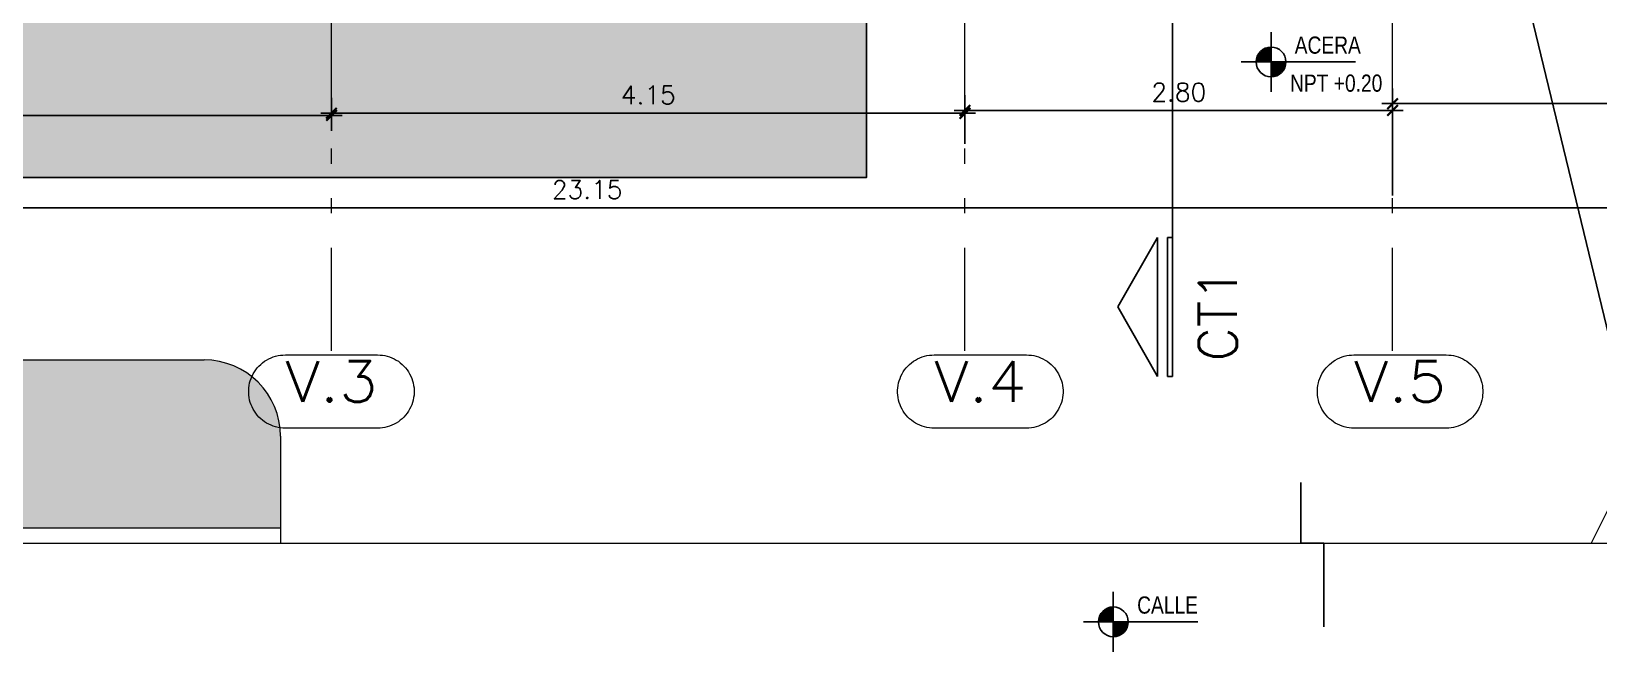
# Model space of a CAD drawing. Header units: metres. Extents: x 219 to 707, y -561 to -17.
# Drawn here: x 349.53 to 359.8, y -90.21 to -86.15 of the extents above; entities that cross this region are included whole.
import ezdxf
from ezdxf.enums import TextEntityAlignment as Align

# ---------------------------------------------------------------- set-up
doc = ezdxf.new("R2010")
doc.units = ezdxf.units.M
doc.linetypes.add('CYPE_RAYAPUNTOPUNTO', pattern=[0.45, 0.225, -0.075, 0, -0.075, 0, -0.075])
for name, color, linetype in [('3', 3, 'Continuous'), ('A-Pisos', 1, 'Continuous'), ('A-Texto', 3, 'Continuous'), ('CT-75-NIVEL', 1, 'Continuous'), ('Dr Ejes en bloque', 4, 'Continuous'), ('TCOTA', 1, 'Continuous')]:
    doc.layers.add(name, color=color, linetype=linetype)
doc.layers.add('4', color=7, linetype='Continuous', true_color=0x8c8c8c)
doc.layers.add('COTAS_REF_LINEAS', color=2, linetype='Continuous', lineweight=0)
doc.layers.add('COTAS_REPLANTEO', color=7, linetype='CYPE_RAYAPUNTOPUNTO', lineweight=0)
doc.styles.add('CYPETXT', font='romans', dxfattribs={"height": 0.2})
doc.styles.add('ROMANS', font='arial.ttf', dxfattribs={"width": 1.02, "height": 1.2})
doc.styles.add('T12', font='romans.shx', dxfattribs={"height": 0.12})
doc.styles.add('T25', font='romans.shx', dxfattribs={"height": 0.25})
doc.dimstyles.new('DIM50', dxfattribs={"dimtxt": 0.12, "dimasz": 0.07, "dimexe": 0.1, "dimexo": 0.05, "dimgap": 0.06, "dimtad": 1, "dimzin": 4, "dimdsep": 46, "dimtxsty": 'T12', "dimblk1": 'COTA1', "dimblk2": 'COTA1', "dimsah": 1, "dimcen": 0.07, "dimclrt": 3, "dimadec": 0, "dimazin": 0, "dimtfac": 1, "dimtmove": 2, "dimatfit": 0, "dimldrblk": 'COTA1', "dimfxl": 1, "dimtolj": 1, "dimtzin": 4, "dimarcsym": 0})

# ---------------------------------------------------------------- blocks, each defined once
blk = doc.blocks.new('Flecha2')
for p, q in [((-0.35, -0.2), (0, 0)), ((0.35, -0.2), (0, 0)), ((-0.35, -0.2), (0.35, -0.2)), ((0.35, -0.25), (-0.35, -0.25)), ((-0.35, -0.25), (-0.35, -0.275)), ((-0.35, -0.275), (0.35, -0.275)), ((0.35, -0.275), (0.35, -0.25))]:
    blk.add_line(p, q)
blk = doc.blocks.new('NIVELpl')
for p, q in [((0, 0.261), (0, -0.261)), ((-0.261, 0), (0.738, 0))]:
    blk.add_line(p, q)
at = {"const_width": 0.13}
for points in [[(0, 0.065, 0.414214), (-0.065, 0, 1)], [(0, -0.065, 0.414214), (0.065, 0, 1)]]:
    blk.add_lwpolyline(points, format="xyb", dxfattribs=at)
blk.add_circle((0, 0), 0.13)
at = {"style": 'ROMANS', "width": 0.8}
for tag, p in [('NIVEL', (0.724, 0.072)), ('DESCR', (0.724, -0.26))]:
    blk.add_attdef(tag, text='', height=0.15, dxfattribs=at).set_placement(p, align=Align.RIGHT)
blk = doc.blocks.new('A$C3632c70e')
h = blk.add_hatch()
h.set_pattern_fill('AR-CONC', color=256, scale=0.002)
h.set_pattern_definition([(50, (-337.07613, 70.3246), (0.36436934, -0.03187817), [0.0381, -0.4191]), (355, (-337.07613, 70.3246), (-0.07048684, 0.3821137), [0.03048, -0.33528117]), (100.45144, (-337.04576, 70.32194), (0.2938825, 0.3502355), [0.03238, -0.3561805]), (46.1842, (-337.07613, 70.4262), (0.5421581, -0.08408466), [0.05715, -0.62865]), (96.63556, (-337.03095, 70.4192), (0.4748083, 0.49485225), [0.04857005, -0.5342712]), (351.18415, (-337.0761, 70.4262), (0.4748083, 0.49485225), [0.0457199, -0.5029195]), (21, (-337.02533, 70.4008), (0.30322878, -0.2045304), [0.0381, -0.4191]), (326, (-337.02533, 70.4008), (0.12360406, 0.36837593), [0.03048, -0.33528]), (71.45144, (-337.00006, 70.38375), (0.42683284, 0.16384554), [0.03238, -0.35617988]), (37.5, (-337.07613, 70.3246), (0.006177207, 0.16911008), [0, -0.331216, 0, -0.34036, 0, -0.33655]), (7.5, (-337.07613, 70.3246), (0.133639325, 0.20036115), [0, -0.194056, 0, -0.323596, 0, -0.12827]), (327.5, (-337.18941, 70.3246), (0.27118119, -0.01145749), [0, -0.127, 0, -0.39624, 0, -0.52578]), (317.5, (-337.2402, 70.3246), (0.29625836, 0.05085298), [0, -0.1651, 0, -0.263144, 0, -0.37338])])
edge = h.paths.add_edge_path()
edge.add_line((0.044, -9.903), (-0.801, -9.903))
edge.add_line((-0.801, -9.903), (-0.801, -14.779))
edge.add_arc((1.199, -14.779), 2, 180, 270)
edge.add_line((1.199, -16.779), (17.924, -16.779))
edge.add_line((17.924, -16.779), (17.925, -15.705))
edge.add_line((17.925, -15.705), (0.047, -15.818))
edge.add_line((0.047, -15.818), (0.041, -9.903))
edge.add_line((0.041, -9.903), (0.044, -9.903))
at = {"lineweight": 0}
h = blk.add_hatch(dxfattribs=at)
h.set_pattern_fill('AR-CONC', color=256, scale=0.002)
h.set_pattern_definition([(50, (-337.05642, 204.4746), (0.36436934, -0.03187817), [0.0381, -0.4191]), (355, (-337.05642, 204.4746), (-0.07048684, 0.3821137), [0.03048, -0.33528117]), (100.45144, (-337.02606, 204.47194), (0.2938825, 0.3502355), [0.03238002, -0.3561805]), (46.1842, (-337.0564, 204.5762), (0.5421581, -0.08408466), [0.05715, -0.62865]), (96.63556, (-337.01124, 204.5692), (0.4748083, 0.49485225), [0.04857005, -0.5342712]), (351.18415, (-337.0564, 204.5762), (0.4748083, 0.49485225), [0.0457199, -0.5029195]), (21, (-337.00562, 204.5508), (0.30322878, -0.2045304), [0.0381, -0.4191]), (326, (-337.00562, 204.5508), (0.12360406, 0.36837593), [0.03048, -0.33528]), (71.451445, (-336.98035, 204.53375), (0.42683284, 0.16384554), [0.03238002, -0.35617988]), (37.5, (-337.05642, 204.47459), (0.006177207, 0.169110078), [0, -0.331216, 0, -0.34036, 0, -0.33655]), (7.5, (-337.05642, 204.4746), (0.133639325, 0.20036115), [0, -0.194056, 0, -0.323596, 0, -0.12827]), (327.5, (-337.1697, 204.47459), (0.27118119, -0.01145749), [0, -0.127, 0, -0.39624, 0, -0.52578]), (317.5, (-337.2205, 204.4746), (0.29625836, 0.05085298), [0, -0.1651, 0, -0.263144, 0, -0.37338])])
edge = h.paths.add_edge_path()
edge.add_line((3.086, -17.973), (3.086, -19.073))
edge.add_line((3.086, -19.073), (14.086, -19.073))
edge.add_line((14.086, -19.073), (14.086, -18.473))
edge.add_arc((13.586, -18.473), 0.5, 0, 90)
edge.add_line((13.586, -17.973), (3.086, -17.973))
h.paths.add_polyline_path([(11.35, -18.778), (11.35, -18.369), (11.17, -18.369), (11.17, -18.778)], flags=16)
h.paths.add_polyline_path([(2.784, -18.556), (4.298, -18.556), (4.298, -18.376), (2.784, -18.376)])
for p, q in [((2.686, -17.973), (13.586, -17.973)), ((14.086, -18.473), (14.086, -19.173)), ((22.97, -18.573), (22.67, -19.173)), ((2.778, -19.073), (14.086, -19.073)), ((22.72, -19.073), (22.72, -19.073)), ((-0.293, -19.173), (33.655, -19.173))]:
    blk.add_line(p, q, dxfattribs=at)
blk.add_lwpolyline([(0.044, -9.903), (-0.801, -9.903), (-0.801, -14.779, 0.414214), (1.199, -16.779), (17.924, -16.779), (17.925, -15.705), (0.047, -15.818), (0.041, -9.903)], format="xyb", close=True)
blk.add_arc((13.586, -18.473), 0.5, 0, 90, dxfattribs=at)
ref = blk.add_blockref('NIVELpl', (19.541, -19.688), dxfattribs=dict(xscale=0.75, yscale=0.75, zscale=0.75))
ref.add_attrib('NIVEL', 'CALLE', (19.697, -19.634), dxfattribs={"height": 0.1125, "style": 'ROMANS', "width": 0.8})
blk = doc.blocks.new('COTA1')
for p, q in [((-1.5, 0), (1, 0)), ((0, 1), (0, -1))]:
    blk.add_line(p, q)
at = {"const_width": 0.2}
blk.add_lwpolyline([(-0.5, -0.5), (0.5, 0.5)], dxfattribs=at)
blk = doc.blocks.new('*D848')
at = {"layer": 'Defpoints', "color": 0, "transparency": 16777216}
for p in [(125.778, 127.488), (125.778, 127.368), (129.927, 127.368)]:
    blk.add_point(p, dxfattribs=at)
at = {"layer": 'TCOTA', "color": 0, "lineweight": -2, "transparency": 16777216}
for p, q in [((125.778, 127.418), (125.778, 127.588)), ((129.927, 127.418), (129.927, 127.588)), ((129.857, 127.488), (125.848, 127.488))]:
    blk.add_line(p, q, dxfattribs=at)
at = {"layer": 'TCOTA', "color": 0, "lineweight": -2, "transparency": 16777216, "xscale": 0.07, "yscale": 0.07, "zscale": 0.07, "rotation": 180}
blk.add_blockref('COTA1', (125.778, 127.488), dxfattribs=at)
at = {"layer": 'TCOTA', "color": 0, "lineweight": -2, "transparency": 16777216, "xscale": 0.07, "yscale": 0.07, "zscale": 0.07}
blk.add_blockref('COTA1', (129.927, 127.488), dxfattribs=at)
at = {"layer": 'TCOTA', "color": 3, "transparency": 16777216, "insert": (127.853, 127.608), "char_height": 0.12, "attachment_point": 5, "style": 'T12'}
blk.add_mtext('\\A1;4.15', dxfattribs=at)
blk = doc.blocks.new('*D849')
at = {"layer": 'Defpoints', "color": 0, "transparency": 16777216}
for p in [(129.927, 127.506), (129.927, 127.238), (132.728, 127.238)]:
    blk.add_point(p, dxfattribs=at)
at = {"layer": 'TCOTA', "color": 0, "lineweight": -2, "transparency": 16777216}
for p, q in [((129.927, 127.288), (129.927, 127.606)), ((132.728, 127.288), (132.728, 127.606)), ((132.658, 127.506), (129.997, 127.506))]:
    blk.add_line(p, q, dxfattribs=at)
at = {"layer": 'TCOTA', "color": 0, "lineweight": -2, "transparency": 16777216, "xscale": 0.07, "yscale": 0.07, "zscale": 0.07, "rotation": 180}
blk.add_blockref('COTA1', (129.927, 127.506), dxfattribs=at)
at = {"layer": 'TCOTA', "color": 0, "lineweight": -2, "transparency": 16777216, "xscale": 0.07, "yscale": 0.07, "zscale": 0.07}
blk.add_blockref('COTA1', (132.728, 127.506), dxfattribs=at)
at = {"layer": 'TCOTA', "color": 3, "transparency": 16777216, "insert": (131.328, 127.626), "char_height": 0.12, "attachment_point": 5, "style": 'T12'}
blk.add_mtext('\\A1;2.80', dxfattribs=at)
blk = doc.blocks.new('*D850')
at = {"layer": 'Defpoints', "color": 0, "transparency": 16777216}
for p in [(132.728, 127.551), (132.728, 126.9), (139.028, 126.9)]:
    blk.add_point(p, dxfattribs=at)
at = {"layer": 'TCOTA', "color": 0, "lineweight": -2, "transparency": 16777216}
for p, q in [((132.728, 126.95), (132.728, 127.651)), ((139.028, 126.95), (139.028, 127.651)), ((138.958, 127.551), (132.798, 127.551))]:
    blk.add_line(p, q, dxfattribs=at)
at = {"layer": 'TCOTA', "color": 0, "lineweight": -2, "transparency": 16777216, "xscale": 0.07, "yscale": 0.07, "zscale": 0.07, "rotation": 180}
blk.add_blockref('COTA1', (132.728, 127.551), dxfattribs=at)
at = {"layer": 'TCOTA', "color": 0, "lineweight": -2, "transparency": 16777216, "xscale": 0.07, "yscale": 0.07, "zscale": 0.07}
blk.add_blockref('COTA1', (139.028, 127.551), dxfattribs=at)
at = {"layer": 'TCOTA', "color": 3, "transparency": 16777216, "insert": (135.878, 127.671), "char_height": 0.12, "attachment_point": 5, "style": 'T12'}
blk.add_mtext('\\A1;6.30', dxfattribs=at)
blk = doc.blocks.new('*D851')
at = {"layer": 'Defpoints', "color": 0, "transparency": 16777216}
for p in [(139.028, 126.993), (115.878, 126.868), (139.028, 126.868)]:
    blk.add_point(p, dxfattribs=at)
at = {"layer": 'TCOTA', "color": 0, "lineweight": -2, "transparency": 16777216}
for p, q in [((115.878, 126.918), (115.878, 126.968)), ((139.028, 126.943), (139.028, 126.768)), ((115.948, 126.868), (138.958, 126.868))]:
    blk.add_line(p, q, dxfattribs=at)
at = {"layer": 'TCOTA', "color": 0, "lineweight": -2, "transparency": 16777216, "xscale": 0.07, "yscale": 0.07, "zscale": 0.07, "rotation": 180}
blk.add_blockref('COTA1', (115.878, 126.868), dxfattribs=at)
at = {"layer": 'TCOTA', "color": 0, "lineweight": -2, "transparency": 16777216, "xscale": 0.07, "yscale": 0.07, "zscale": 0.07}
blk.add_blockref('COTA1', (139.028, 126.868), dxfattribs=at)
at = {"layer": 'TCOTA', "color": 3, "transparency": 16777216, "insert": (127.453, 126.988), "char_height": 0.12, "attachment_point": 5, "style": 'T12'}
blk.add_mtext('\\A1;23.15', dxfattribs=at)
blk = doc.blocks.new('*D854')
at = {"layer": 'Defpoints', "color": 0, "transparency": 16777216}
for p in [(120.803, 127.681), (120.803, 127.474), (125.778, 127.474)]:
    blk.add_point(p, dxfattribs=at)
at = {"layer": 'TCOTA', "color": 0, "lineweight": -2, "transparency": 16777216}
for p, q in [((120.803, 127.631), (120.803, 127.374)), ((125.708, 127.474), (120.873, 127.474)), ((125.778, 127.424), (125.778, 127.374))]:
    blk.add_line(p, q, dxfattribs=at)
at = {"layer": 'TCOTA', "color": 0, "lineweight": -2, "transparency": 16777216, "xscale": 0.07, "yscale": 0.07, "zscale": 0.07, "rotation": 180}
blk.add_blockref('COTA1', (120.803, 127.474), dxfattribs=at)
at = {"layer": 'TCOTA', "color": 0, "lineweight": -2, "transparency": 16777216, "xscale": 0.07, "yscale": 0.07, "zscale": 0.07}
blk.add_blockref('COTA1', (125.778, 127.474), dxfattribs=at)
at = {"layer": 'TCOTA', "color": 3, "transparency": 16777216, "insert": (123.29, 127.594), "char_height": 0.12, "attachment_point": 5, "style": 'T12'}
blk.add_mtext('\\A1;4.97', dxfattribs=at)
blk = doc.blocks.new('DSADADASDAS')
at = {"layer": 'COTAS_REF_LINEAS'}
for points in [[(126.08, 125.906), (126.096, 125.905), (126.112, 125.904), (126.128, 125.901), (126.143, 125.897), (126.158, 125.893), (126.173, 125.887), (126.188, 125.88), (126.202, 125.872), (126.216, 125.864), (126.228, 125.854), (126.241, 125.844), (126.252, 125.833), (126.263, 125.821), (126.273, 125.808), (126.282, 125.795), (126.29, 125.781), (126.297, 125.767), (126.304, 125.752), (126.309, 125.737), (126.313, 125.722), (126.316, 125.706), (126.319, 125.69), (126.32, 125.674), (126.32, 125.658), (126.319, 125.642), (126.316, 125.626), (126.313, 125.61), (126.309, 125.595), (126.304, 125.58), (126.297, 125.565), (126.29, 125.551), (126.282, 125.537), (126.273, 125.524), (126.263, 125.511), (126.252, 125.499), (126.241, 125.488), (126.228, 125.478), (126.216, 125.468), (126.202, 125.459), (126.188, 125.452), (126.173, 125.445), (126.158, 125.439), (126.143, 125.435), (126.128, 125.431), (126.112, 125.428), (126.096, 125.427), (126.08, 125.426), (125.476, 125.426), (125.46, 125.427), (125.444, 125.428), (125.428, 125.431), (125.412, 125.435), (125.397, 125.439), (125.382, 125.445), (125.367, 125.452), (125.353, 125.459), (125.34, 125.468), (125.327, 125.478), (125.315, 125.488), (125.303, 125.499), (125.292, 125.511), (125.282, 125.524), (125.273, 125.537), (125.265, 125.551), (125.258, 125.565), (125.252, 125.58), (125.246, 125.595), (125.242, 125.61), (125.239, 125.626), (125.237, 125.642), (125.236, 125.658), (125.236, 125.674), (125.237, 125.69), (125.239, 125.706), (125.242, 125.722), (125.246, 125.737), (125.252, 125.752), (125.258, 125.767), (125.265, 125.781), (125.273, 125.795), (125.282, 125.808), (125.292, 125.821), (125.303, 125.833), (125.315, 125.844), (125.327, 125.854), (125.34, 125.864), (125.353, 125.872), (125.367, 125.88), (125.382, 125.887), (125.397, 125.893), (125.412, 125.897), (125.428, 125.901), (125.444, 125.904), (125.46, 125.905), (125.476, 125.906), (126.08, 125.906)], [(130.33, 125.906), (130.346, 125.905), (130.362, 125.904), (130.378, 125.901), (130.393, 125.897), (130.408, 125.893), (130.423, 125.887), (130.438, 125.88), (130.452, 125.872), (130.466, 125.864), (130.478, 125.854), (130.491, 125.844), (130.502, 125.833), (130.513, 125.821), (130.523, 125.808), (130.532, 125.795), (130.54, 125.781), (130.547, 125.767), (130.554, 125.752), (130.559, 125.737), (130.563, 125.722), (130.566, 125.706), (130.569, 125.69), (130.57, 125.674), (130.57, 125.658), (130.569, 125.642), (130.566, 125.626), (130.563, 125.61), (130.559, 125.595), (130.554, 125.58), (130.547, 125.565), (130.54, 125.551), (130.532, 125.537), (130.523, 125.524), (130.513, 125.511), (130.502, 125.499), (130.491, 125.488), (130.478, 125.478), (130.466, 125.468), (130.452, 125.459), (130.438, 125.452), (130.423, 125.445), (130.408, 125.439), (130.393, 125.435), (130.378, 125.431), (130.362, 125.428), (130.346, 125.427), (130.33, 125.426), (129.726, 125.426), (129.71, 125.427), (129.694, 125.428), (129.678, 125.431), (129.662, 125.435), (129.647, 125.439), (129.632, 125.445), (129.617, 125.452), (129.603, 125.459), (129.59, 125.468), (129.577, 125.478), (129.565, 125.488), (129.553, 125.499), (129.542, 125.511), (129.532, 125.524), (129.523, 125.537), (129.515, 125.551), (129.508, 125.565), (129.502, 125.58), (129.496, 125.595), (129.492, 125.61), (129.489, 125.626), (129.487, 125.642), (129.486, 125.658), (129.486, 125.674), (129.487, 125.69), (129.489, 125.706), (129.492, 125.722), (129.496, 125.737), (129.502, 125.752), (129.508, 125.767), (129.515, 125.781), (129.523, 125.795), (129.532, 125.808), (129.542, 125.821), (129.553, 125.833), (129.565, 125.844), (129.577, 125.854), (129.59, 125.864), (129.603, 125.872), (129.617, 125.88), (129.632, 125.887), (129.647, 125.893), (129.662, 125.897), (129.678, 125.901), (129.694, 125.904), (129.71, 125.905), (129.726, 125.906), (130.33, 125.906)], [(133.079, 125.906), (133.096, 125.905), (133.111, 125.904), (133.127, 125.901), (133.143, 125.897), (133.158, 125.893), (133.173, 125.887), (133.188, 125.88), (133.202, 125.872), (133.215, 125.864), (133.228, 125.854), (133.24, 125.844), (133.252, 125.833), (133.263, 125.821), (133.273, 125.808), (133.282, 125.795), (133.29, 125.781), (133.297, 125.767), (133.303, 125.752), (133.309, 125.737), (133.313, 125.722), (133.316, 125.706), (133.318, 125.69), (133.319, 125.674), (133.319, 125.658), (133.318, 125.642), (133.316, 125.626), (133.313, 125.61), (133.309, 125.595), (133.303, 125.58), (133.297, 125.565), (133.29, 125.551), (133.282, 125.537), (133.273, 125.524), (133.263, 125.511), (133.252, 125.499), (133.24, 125.488), (133.228, 125.478), (133.215, 125.468), (133.202, 125.459), (133.188, 125.452), (133.173, 125.445), (133.158, 125.439), (133.143, 125.435), (133.127, 125.431), (133.111, 125.428), (133.096, 125.427), (133.079, 125.426), (132.475, 125.426), (132.459, 125.427), (132.443, 125.428), (132.428, 125.431), (132.412, 125.435), (132.397, 125.439), (132.382, 125.445), (132.367, 125.452), (132.353, 125.459), (132.34, 125.468), (132.327, 125.478), (132.314, 125.488), (132.303, 125.499), (132.292, 125.511), (132.282, 125.524), (132.273, 125.537), (132.265, 125.551), (132.258, 125.565), (132.252, 125.58), (132.246, 125.595), (132.242, 125.61), (132.239, 125.626), (132.237, 125.642), (132.236, 125.658), (132.236, 125.674), (132.237, 125.69), (132.239, 125.706), (132.242, 125.722), (132.246, 125.737), (132.252, 125.752), (132.258, 125.767), (132.265, 125.781), (132.273, 125.795), (132.282, 125.808), (132.292, 125.821), (132.303, 125.833), (132.314, 125.844), (132.327, 125.854), (132.34, 125.864), (132.353, 125.872), (132.367, 125.88), (132.382, 125.887), (132.397, 125.893), (132.412, 125.897), (132.428, 125.901), (132.443, 125.904), (132.459, 125.905), (132.475, 125.906), (133.079, 125.906)]]:
    blk.add_lwpolyline(points, close=True, dxfattribs=at)
at = {"layer": 'COTAS_REPLANTEO', "ltscale": 3}
for p, q in [((125.778, 125.933, -0.525), (125.778, 146.478, -0.525)), ((129.927, 125.933, -0.525), (129.927, 146.478, -0.525)), ((132.728, 125.933, -0.525), (132.728, 146.478, -0.525))]:
    blk.add_line(p, q, dxfattribs=at)
at = {"layer": 'COTAS_REF_LINEAS', "style": 'CYPETXT'}
for s, width, p, p2 in [('V.3', 1.057, (125.476, 125.599, -0.525), (126.08, 125.599, -0.525)), ('V.4', 1.034022, (129.726, 125.599, -0.525), (130.33, 125.599, -0.525)), ('V.5', 1.057, (132.475, 125.599, -0.525), (133.079, 125.599, -0.525))]:
    blk.add_text(s, height=0.2667, dxfattribs=dict(at, width=width)).set_placement(p, p2, align=Align.FIT)
at = {"layer": 'TCOTA'}
for base, p1, p2, picture, middle in [((132.728, 127.551, -0.525), (139.028, 126.9, -0.525), (132.728, 126.9, -0.525), '*D850', (135.878, 127.671, -0.525)), ((120.8027083, 127.4739555, -0.5249959), (125.7777082, 127.4739555, -0.5249959), (120.8027083, 127.6810747, -0.5249959), '*D854', (123.2902083, 127.5939555, -0.5249959)), ((125.778, 127.488, -0.525), (129.927, 127.368, -0.525), (125.778, 127.368, -0.525), '*D848', (127.853, 127.608, -0.525)), ((129.927, 127.506, -0.525), (132.728, 127.238, -0.525), (129.927, 127.238, -0.525), '*D849', (131.328, 127.626, -0.525)), ((139.028, 126.868, -0.525), (115.878, 126.868, -0.525), (139.028, 126.993, -0.525), '*D851', (127.453, 126.988, -0.525))]:
    dim = blk.add_linear_dim(base=base, p1=p1, p2=p2, dimstyle='DIM50', dxfattribs=at)
    dim.commit()
    dim.dimension.update_dxf_attribs({"geometry": picture, "text_midpoint": middle})

msp = doc.modelspace()

# ---------------------------------------------------------------- linework, layer by layer
at = {"layer": '3'}
for p, q in [((357.846, -89.498), (357.846, -89.1)), ((357.996, -89.498), (357.846, -89.498)), ((357.996, -90.046), (357.996, -89.498))]:
    msp.add_line(p, q, dxfattribs=at)
at = {"layer": 'A-Pisos'}
msp.add_lwpolyline([(359.351, -86.029), (360.046, -88.897)], dxfattribs=at)
at = {"layer": 'A-Texto'}
msp.add_line((357.004, -88.406), (357.004, -85.668), dxfattribs=at)

# ---------------------------------------------------------------- block references
at = {"layer": '4'}
msp.add_blockref('A$C3632c70e', (337.076, -70.325), dxfattribs=at)
at = {"layer": 'A-Texto', "xscale": -1.3, "yscale": 1.3, "zscale": 1.3, "rotation": 90}
msp.add_blockref('Flecha2', (356.647, -87.951), dxfattribs=at)
at = {"layer": 'CT-75-NIVEL'}
ref = msp.add_blockref('NIVELpl', (357.65, -86.347), dxfattribs=dict(at, xscale=0.75, yscale=0.75, zscale=0.75))
ref.add_attrib('NIVEL', 'ACERA', (357.805, -86.293), dxfattribs={"layer": '0', "height": 0.1125, "style": 'ROMANS', "width": 0.8})
ref.add_attrib('DESCR', 'NPT +0.20', dxfattribs={"layer": '0', "height": 0.1125, "style": 'ROMANS', "width": 0.8}).set_placement((358.379, -86.542), align=Align.RIGHT)
at = {"layer": 'Dr Ejes en bloque'}
msp.add_blockref('DSADADASDAS', (225.718, -214.171, 0.525), dxfattribs=at)

# ---------------------------------------------------------------- texts
at = {"layer": 'A-Texto', "style": 'T25'}
msp.add_text('CT1', height=0.25, rotation=90, dxfattribs=at).set_placement((357.427, -88.308))

doc.saveas('drawing.dxf')
